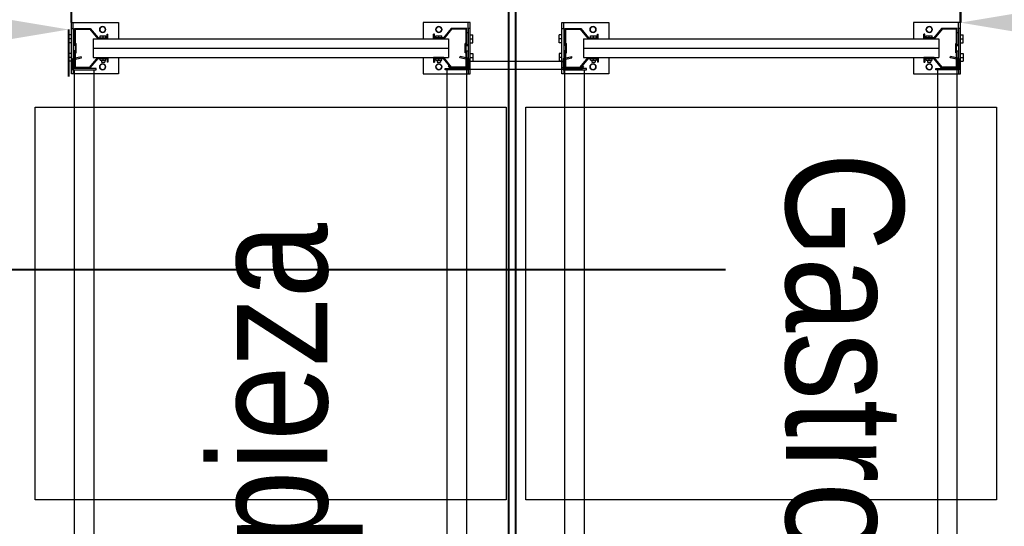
# Model space of a CAD drawing. Header units: metres. Extents: x 0 to 8715937, y -236336 to 216.
# Drawn here: x 121.401 to 123.91, y 86.377 to 87.667 of the extents above; entities that cross this region are included whole.
import ezdxf

# ---------------------------------------------------------------- set-up
doc = ezdxf.new("R2010")
doc.units = ezdxf.units.M
doc.header["$MEASUREMENT"] = 0
doc.header["$PDMODE"] = 3
doc.linetypes.add('ACAD_ISO10W100', pattern=[18, 12, -3, 0, -3])
for name, color, linetype in [('0-BLOCK-EQUIPAMIENTO', 7, 'Continuous'), ('0-BLOCK-ESTRUCTURA', 7, 'Continuous'), ('AAA BAST', 5, 'Continuous'), ('AAA CONECT', 3, 'Continuous'), ('AAA LARG', 1, 'Continuous'), ('AAA PALLETS', 7, 'Continuous'), ('COTAS INTERIORES', 2, 'Continuous'), ('EJES', 251, 'ACAD_ISO10W100'), ('INSTALACIONES', 165, 'Continuous'), ('TEXTO', 7, 'Continuous')]:
    doc.layers.add(name, color=color, linetype=linetype)
doc.styles.add('AR', font='arial.ttf')
doc.dimstyles.new('CotaLoc0', dxfattribs={"dimtxt": 0.23, "dimasz": 0.18, "dimexe": 0.12, "dimexo": 0.37, "dimgap": 0.07, "dimtad": 1, "dimzin": 0, "dimdsep": 46, "dimtxsty": 'AR', "dimcen": 0.9, "dimclrd": 251, "dimclre": 251, "dimadec": 0, "dimazin": 0, "dimtfac": 1, "dimtofl": 0, "dimtmove": 1, "dimatfit": 3, "dimfxl": 0.18, "dimtolj": 1, "dimtzin": 0, "dimarcsym": 1})

# ---------------------------------------------------------------- blocks, each defined once
blk = doc.blocks.new('DPM-ESTRUCTURA')
at = {"layer": 'EJES', "ltscale": 0.4}
for p, q in [((34.9278, 41.5801), (34.9278, 112.3301)), ((108.48, 87.0301), (16.48, 87.0301))]:
    blk.add_line(p, q, dxfattribs=at)
blk = doc.blocks.new('1A MODULO D FTE')
at = {"layer": 'AAA BAST', "lineweight": 5}
for points in [[(-0.012, 0.415), (-0.012, 0.417), (-0.002, 0.417), (-0.002, 0.44), (-0.026, 0.46), (-0.026, 0.5), (0.014, 0.5), (0.014, 0.498), (0.034, 0.498), (0.034, 0.5), (0.074, 0.5), (0.074, 0.46), (0.05, 0.44), (0.05, 0.417), (0.06, 0.417), (0.06, 0.415), (0.048, 0.415), (0.048, 0.4409), (0.072, 0.4609), (0.072, 0.498), (0.036, 0.498), (0.036, 0.496), (0.012, 0.496), (0.012, 0.498), (-0.024, 0.498), (-0.024, 0.4609), (0, 0.4409), (0, 0.415)], [(-0.012, -0.415), (-0.012, -0.417), (-0.002, -0.417), (-0.002, -0.44), (-0.026, -0.46), (-0.026, -0.5), (0.014, -0.5), (0.014, -0.498), (0.034, -0.498), (0.034, -0.5), (0.074, -0.5), (0.074, -0.46), (0.05, -0.44), (0.05, -0.417), (0.06, -0.417), (0.06, -0.415), (0.048, -0.415), (0.048, -0.4409), (0.072, -0.4609), (0.072, -0.498), (0.036, -0.498), (0.036, -0.496), (0.012, -0.496), (0.012, -0.498), (-0.024, -0.498), (-0.024, -0.4609), (0, -0.4409), (0, -0.415)], [(-0.012, -0.835), (-0.012, -0.833), (-0.002, -0.833), (-0.002, -0.81), (-0.026, -0.79), (-0.026, -0.75), (0.014, -0.75), (0.014, -0.752), (0.034, -0.752), (0.034, -0.75), (0.074, -0.75), (0.074, -0.79), (0.05, -0.81), (0.05, -0.833), (0.06, -0.833), (0.06, -0.835), (0.048, -0.835), (0.048, -0.8091), (0.072, -0.7891), (0.072, -0.752), (0.036, -0.752), (0.036, -0.754), (0.012, -0.754), (0.012, -0.752), (-0.024, -0.752), (-0.024, -0.7891), (0, -0.8091), (0, -0.835)], [(-0.012, -1.665), (-0.012, -1.667), (-0.002, -1.667), (-0.002, -1.69), (-0.026, -1.71), (-0.026, -1.75), (0.014, -1.75), (0.014, -1.748), (0.034, -1.748), (0.034, -1.75), (0.074, -1.75), (0.074, -1.71), (0.05, -1.69), (0.05, -1.667), (0.06, -1.667), (0.06, -1.665), (0.048, -1.665), (0.048, -1.6909), (0.072, -1.7109), (0.072, -1.748), (0.036, -1.748), (0.036, -1.746), (0.012, -1.746), (0.012, -1.748), (-0.024, -1.748), (-0.024, -1.7109), (0, -1.6909), (0, -1.665)]]:
    blk.add_hatch(color=251, dxfattribs=at).paths.add_polyline_path(points)
at = {"layer": 'AAA BAST', "color": 251, "lineweight": 5}
for p, q in [((-0.041, 0.3882), (-0.041, 0.5082)), ((-0.041, 0.5082), (-0.026, 0.5082)), ((-0.026, 0.5032), (-0.041, 0.5032)), ((-0.026, 0.5032), (-0.026, 0.5082)), ((-0.026, 0.5082), (0.074, 0.5082)), ((0.074, 0.5032), (-0.026, 0.5032)), ((-0.016, 0.5), (-0.016, 0.5032)), ((0.0105, 0.5152), (-0.0095, 0.5152)), ((-0.0095, 0.5082), (-0.0095, 0.5152)), ((0.0005, 0.5082), (0.0005, 0.5152)), ((0.0105, 0.5082), (0.0105, 0.5152)), ((0.017, 0.5), (0.017, 0.5032)), ((0.031, 0.5), (0.031, 0.5032)), ((0.064, 0.5032), (0.031, 0.5032)), ((0.0375, 0.5152), (0.0575, 0.5152)), ((0.0375, 0.5082), (0.0375, 0.5152)), ((0.0475, 0.5082), (0.0475, 0.5152)), ((0.0575, 0.5082), (0.0575, 0.5152)), ((0.064, 0.5), (0.064, 0.5032)), ((0.074, 0.5082), (0.074, 0.5032)), ((0.074, 0.5082), (0.089, 0.5082)), ((0.074, 0.5032), (0.089, 0.5032)), ((0.089, 0.5082), (0.089, 0.3882)), ((-0.026, 0.5), (0.014, 0.5)), ((-0.026, 0.5), (-0.026, 0.46)), ((-0.024, 0.498), (-0.024, 0.4609)), ((-0.024, 0.498), (0.012, 0.498)), ((0.012, 0.498), (0.012, 0.496)), ((0.012, 0.496), (0.036, 0.496)), ((0.014, 0.5), (0.014, 0.498)), ((0.014, 0.5), (0.017, 0.5)), ((0.014, 0.498), (0.034, 0.498)), ((0.034, 0.5), (0.031, 0.5)), ((0.034, 0.5), (0.074, 0.5)), ((0.034, 0.5), (0.034, 0.498)), ((0.036, 0.498), (0.072, 0.498)), ((0.036, 0.498), (0.036, 0.496)), ((0.072, 0.498), (0.072, 0.4609)), ((0.074, 0.5), (0.074, 0.46)), ((-0.026, 0.46), (-0.002, 0.44)), ((-0.024, 0.4609), (0, 0.4409)), ((0.024, 0.453), (0, 0.453)), ((0, -0.453), (0, 0.453)), ((0.048, 0.453), (0.024, 0.453)), ((0.024, -0.453), (0.024, 0.453)), ((0.072, 0.4609), (0.048, 0.4409)), ((0.048, -0.453), (0.048, 0.453)), ((0.074, 0.46), (0.05, 0.44)), ((-0.007, 0.4328), (-0.012, 0.4328)), ((-0.012, 0.4243), (-0.012, 0.4328)), ((-0.007, 0.436), (-0.002, 0.436)), ((-0.007, 0.421), (-0.007, 0.436)), ((-0.007, 0.4285), (-0.002, 0.4285)), ((-0.002, 0.44), (-0.002, 0.417)), ((-0.002, 0.421), (-0.002, 0.436)), ((0, 0.4409), (0, 0.415)), ((0.048, 0.4409), (0.048, 0.415)), ((0.05, 0.44), (0.05, 0.417)), ((0.05, 0.436), (0.055, 0.436)), ((0.05, 0.4285), (0.055, 0.4285)), ((0.055, 0.421), (0.055, 0.436)), ((-0.007, 0.4243), (-0.012, 0.4243)), ((-0.002, 0.417), (-0.012, 0.417)), ((-0.012, 0.415), (-0.012, 0.417)), ((0, 0.415), (-0.012, 0.415)), ((-0.007, 0.421), (-0.002, 0.421)), ((0.048, 0.415), (0.06, 0.415)), ((0.05, 0.421), (0.055, 0.421)), ((0.05, 0.417), (0.06, 0.417)), ((0.06, 0.417), (0.06, 0.415)), ((0, 0.3882), (-0.041, 0.3882)), ((0.089, 0.3882), (0.048, 0.3882)), ((0, -0.3882), (-0.041, -0.3882)), ((-0.041, -0.3882), (-0.041, -0.5082)), ((0.089, -0.3882), (0.048, -0.3882)), ((0.089, -0.5082), (0.089, -0.3882)), ((0, -0.415), (-0.012, -0.415)), ((-0.012, -0.415), (-0.012, -0.417)), ((-0.002, -0.417), (-0.012, -0.417)), ((-0.007, -0.4232), (-0.012, -0.4232)), ((-0.012, -0.4317), (-0.012, -0.4232)), ((-0.007, -0.4199), (-0.002, -0.4199)), ((-0.007, -0.4349), (-0.007, -0.4199)), ((-0.002, -0.44), (-0.002, -0.417)), ((-0.002, -0.4349), (-0.002, -0.4199)), ((0, -0.4409), (0, -0.415)), ((0.048, -0.4409), (0.048, -0.415)), ((0.048, -0.415), (0.06, -0.415)), ((0.05, -0.44), (0.05, -0.417)), ((0.05, -0.417), (0.06, -0.417)), ((0.05, -0.4199), (0.055, -0.4199)), ((0.055, -0.4349), (0.055, -0.4199)), ((0.06, -0.417), (0.06, -0.415)), ((-0.026, -0.46), (-0.002, -0.44)), ((-0.024, -0.4609), (0, -0.4409)), ((-0.007, -0.4317), (-0.012, -0.4317)), ((-0.007, -0.4274), (-0.002, -0.4274)), ((-0.007, -0.4349), (-0.002, -0.4349)), ((0.072, -0.4609), (0.048, -0.4409)), ((0.05, -0.4274), (0.055, -0.4274)), ((0.05, -0.4349), (0.055, -0.4349)), ((0.074, -0.46), (0.05, -0.44)), ((-0.026, -0.5), (-0.026, -0.46)), ((-0.024, -0.498), (-0.024, -0.4609)), ((0.024, -0.453), (0, -0.453)), ((0.048, -0.453), (0.024, -0.453)), ((0.072, -0.498), (0.072, -0.4609)), ((0.074, -0.5), (0.074, -0.46)), ((-0.026, -0.5), (0.014, -0.5)), ((-0.024, -0.498), (0.012, -0.498)), ((-0.016, -0.5), (-0.016, -0.5032)), ((0.012, -0.498), (0.012, -0.496)), ((0.012, -0.496), (0.036, -0.496)), ((0.014, -0.498), (0.034, -0.498)), ((0.014, -0.5), (0.014, -0.498)), ((0.014, -0.5), (0.017, -0.5)), ((0.017, -0.5), (0.017, -0.5032)), ((0.031, -0.5), (0.031, -0.5032)), ((0.034, -0.5), (0.031, -0.5)), ((0.034, -0.5), (0.034, -0.498)), ((0.034, -0.5), (0.074, -0.5)), ((0.036, -0.498), (0.036, -0.496)), ((0.036, -0.498), (0.072, -0.498)), ((0.064, -0.5), (0.064, -0.5032)), ((-0.026, -0.5032), (-0.041, -0.5032)), ((-0.041, -0.5082), (-0.026, -0.5082)), ((0.074, -0.5032), (-0.026, -0.5032)), ((-0.026, -0.5032), (-0.026, -0.5082)), ((-0.026, -0.5082), (0.074, -0.5082)), ((-0.0095, -0.5082), (-0.0095, -0.5152)), ((0.0105, -0.5152), (-0.0095, -0.5152)), ((0.0005, -0.5082), (0.0005, -0.5152)), ((0.0105, -0.5082), (0.0105, -0.5152)), ((0.064, -0.5032), (0.031, -0.5032)), ((0.0375, -0.5082), (0.0375, -0.5152)), ((0.0375, -0.5152), (0.0575, -0.5152)), ((0.0475, -0.5082), (0.0475, -0.5152)), ((0.0575, -0.5082), (0.0575, -0.5152)), ((0.074, -0.5082), (0.074, -0.5032)), ((0.074, -0.5032), (0.089, -0.5032)), ((0.074, -0.5082), (0.089, -0.5082)), ((-0.041, -0.8618), (-0.041, -0.7418)), ((-0.041, -0.7418), (-0.026, -0.7418)), ((-0.026, -0.7468), (-0.041, -0.7468)), ((-0.026, -0.7468), (-0.026, -0.7418)), ((-0.026, -0.7418), (0.074, -0.7418)), ((0.074, -0.7468), (-0.026, -0.7468)), ((-0.026, -0.75), (0.014, -0.75)), ((-0.026, -0.75), (-0.026, -0.79)), ((-0.024, -0.752), (-0.024, -0.7891)), ((-0.024, -0.752), (0.012, -0.752)), ((-0.016, -0.75), (-0.016, -0.7468)), ((0.0105, -0.7348), (-0.0095, -0.7348)), ((-0.0095, -0.7418), (-0.0095, -0.7348)), ((0.0005, -0.7418), (0.0005, -0.7348)), ((0.0105, -0.7418), (0.0105, -0.7348)), ((0.012, -0.752), (0.012, -0.754)), ((0.014, -0.75), (0.014, -0.752)), ((0.014, -0.75), (0.017, -0.75)), ((0.014, -0.752), (0.034, -0.752)), ((0.017, -0.75), (0.017, -0.7468)), ((0.031, -0.75), (0.031, -0.7468)), ((0.064, -0.7468), (0.031, -0.7468)), ((0.034, -0.75), (0.031, -0.75)), ((0.034, -0.75), (0.074, -0.75)), ((0.034, -0.75), (0.034, -0.752)), ((0.036, -0.752), (0.072, -0.752)), ((0.036, -0.752), (0.036, -0.754)), ((0.0375, -0.7348), (0.0575, -0.7348)), ((0.0375, -0.7418), (0.0375, -0.7348)), ((0.0475, -0.7418), (0.0475, -0.7348)), ((0.0575, -0.7418), (0.0575, -0.7348)), ((0.064, -0.75), (0.064, -0.7468)), ((0.072, -0.752), (0.072, -0.7891)), ((0.074, -0.7418), (0.074, -0.7468)), ((0.074, -0.7418), (0.089, -0.7418)), ((0.074, -0.7468), (0.089, -0.7468)), ((0.074, -0.75), (0.074, -0.79)), ((0.089, -0.7418), (0.089, -0.8618)), ((0.012, -0.754), (0.036, -0.754)), ((-0.026, -0.79), (-0.002, -0.81)), ((-0.024, -0.7891), (0, -0.8091)), ((0.024, -0.797), (0, -0.797)), ((0, -1.703), (0, -0.797)), ((0.048, -0.797), (0.024, -0.797)), ((0.024, -1.703), (0.024, -0.797)), ((0.072, -0.7891), (0.048, -0.8091)), ((0.048, -1.703), (0.048, -0.797)), ((0.074, -0.79), (0.05, -0.81)), ((-0.007, -0.8172), (-0.012, -0.8172)), ((-0.012, -0.8257), (-0.012, -0.8172)), ((-0.007, -0.8257), (-0.012, -0.8257)), ((-0.007, -0.814), (-0.002, -0.814)), ((-0.007, -0.829), (-0.007, -0.814)), ((-0.007, -0.8215), (-0.002, -0.8215)), ((-0.002, -0.81), (-0.002, -0.833)), ((-0.002, -0.829), (-0.002, -0.814)), ((0, -0.8091), (0, -0.835)), ((0.048, -0.8091), (0.048, -0.835)), ((0.05, -0.81), (0.05, -0.833)), ((0.05, -0.814), (0.055, -0.814)), ((0.05, -0.8215), (0.055, -0.8215)), ((0.055, -0.829), (0.055, -0.814)), ((-0.002, -0.833), (-0.012, -0.833)), ((-0.012, -0.835), (-0.012, -0.833)), ((0, -0.835), (-0.012, -0.835)), ((-0.007, -0.829), (-0.002, -0.829)), ((0.048, -0.835), (0.06, -0.835)), ((0.05, -0.829), (0.055, -0.829)), ((0.05, -0.833), (0.06, -0.833)), ((0.06, -0.833), (0.06, -0.835)), ((0, -0.8618), (-0.041, -0.8618)), ((0.089, -0.8618), (0.048, -0.8618)), ((0, -1.6382), (-0.041, -1.6382)), ((-0.041, -1.6382), (-0.041, -1.7582)), ((0.089, -1.6382), (0.048, -1.6382)), ((0.089, -1.7582), (0.089, -1.6382)), ((0, -1.665), (-0.012, -1.665)), ((-0.012, -1.665), (-0.012, -1.667)), ((-0.002, -1.667), (-0.012, -1.667)), ((-0.007, -1.6732), (-0.012, -1.6732)), ((-0.012, -1.6817), (-0.012, -1.6732)), ((-0.007, -1.6699), (-0.002, -1.6699)), ((-0.007, -1.6849), (-0.007, -1.6699)), ((-0.007, -1.6774), (-0.002, -1.6774)), ((-0.002, -1.69), (-0.002, -1.667)), ((-0.002, -1.6849), (-0.002, -1.6699)), ((0, -1.6909), (0, -1.665)), ((0.048, -1.6909), (0.048, -1.665)), ((0.048, -1.665), (0.06, -1.665)), ((0.05, -1.69), (0.05, -1.667)), ((0.05, -1.667), (0.06, -1.667)), ((0.05, -1.6699), (0.055, -1.6699)), ((0.05, -1.6774), (0.055, -1.6774)), ((0.055, -1.6849), (0.055, -1.6699)), ((0.06, -1.667), (0.06, -1.665)), ((-0.026, -1.71), (-0.002, -1.69)), ((-0.024, -1.7109), (0, -1.6909)), ((-0.007, -1.6817), (-0.012, -1.6817)), ((-0.007, -1.6849), (-0.002, -1.6849)), ((0.024, -1.703), (0, -1.703)), ((0.048, -1.703), (0.024, -1.703)), ((0.072, -1.7109), (0.048, -1.6909)), ((0.05, -1.6849), (0.055, -1.6849)), ((0.074, -1.71), (0.05, -1.69)), ((-0.026, -1.75), (-0.026, -1.71)), ((-0.024, -1.748), (-0.024, -1.7109)), ((0.072, -1.748), (0.072, -1.7109)), ((0.074, -1.75), (0.074, -1.71)), ((-0.026, -1.7532), (-0.041, -1.7532)), ((-0.026, -1.75), (0.014, -1.75)), ((0.074, -1.7532), (-0.026, -1.7532)), ((-0.026, -1.7532), (-0.026, -1.7582)), ((-0.024, -1.748), (0.012, -1.748)), ((-0.016, -1.75), (-0.016, -1.7532)), ((0.012, -1.748), (0.012, -1.746)), ((0.012, -1.746), (0.036, -1.746)), ((0.014, -1.748), (0.034, -1.748)), ((0.014, -1.75), (0.014, -1.748)), ((0.014, -1.75), (0.017, -1.75)), ((0.017, -1.75), (0.017, -1.7532)), ((0.031, -1.75), (0.031, -1.7532)), ((0.034, -1.75), (0.031, -1.75)), ((0.064, -1.7532), (0.031, -1.7532)), ((0.034, -1.75), (0.034, -1.748)), ((0.034, -1.75), (0.074, -1.75)), ((0.036, -1.748), (0.036, -1.746)), ((0.036, -1.748), (0.072, -1.748)), ((0.064, -1.75), (0.064, -1.7532)), ((0.074, -1.7582), (0.074, -1.7532)), ((0.074, -1.7532), (0.089, -1.7532)), ((-0.041, -1.7582), (-0.026, -1.7582)), ((-0.026, -1.7582), (0.074, -1.7582)), ((-0.0095, -1.7582), (-0.0095, -1.7652)), ((0.0105, -1.7652), (-0.0095, -1.7652)), ((0.0005, -1.7582), (0.0005, -1.7652)), ((0.0105, -1.7582), (0.0105, -1.7652)), ((0.0375, -1.7582), (0.0375, -1.7652)), ((0.0375, -1.7652), (0.0575, -1.7652)), ((0.0475, -1.7582), (0.0475, -1.7652)), ((0.0575, -1.7582), (0.0575, -1.7652)), ((0.074, -1.7582), (0.089, -1.7582))]:
    blk.add_line(p, q, dxfattribs=at)
for centre in [(-0.0235, 0.4285), (0.0715, 0.4285), (-0.0235, -0.4285), (0.0715, -0.4285), (-0.0235, -0.8215), (0.0715, -0.8215), (-0.0235, -1.6785), (0.0715, -1.6785)]:
    blk.add_circle(centre, 0.0075, dxfattribs=at)
at = {"layer": 'AAA CONECT', "color": 251, "lineweight": 5}
for p, q in [((-0.0223, -0.4527), (-0.03, -0.4591)), ((-0.021, -0.4542), (-0.028, -0.46)), ((-0.028, -0.5016), (-0.028, -0.46)), ((-0.0223, -0.4527), (-0.021, -0.4542)), ((-0.028, -0.5016), (-0.015, -0.5016)), ((-0.01, -0.5066), (-0.015, -0.5016)), ((-0.028, -0.7484), (-0.028, -0.79)), ((-0.028, -0.7484), (-0.015, -0.7484)), ((-0.01, -0.7434), (-0.015, -0.7484)), ((-0.0223, -0.7973), (-0.03, -0.7909)), ((-0.021, -0.7958), (-0.028, -0.79)), ((-0.0223, -0.7973), (-0.021, -0.7958))]:
    blk.add_line(p, q, dxfattribs=at)
at = {"layer": 'AAA CONECT', "color": 251, "lineweight": 5, "ltscale": 0.21}
for p, q in [((-0.03, -0.4591), (-0.03, -0.7909)), ((-0.01, -0.5066), (-0.01, -0.7434))]:
    blk.add_line(p, q, dxfattribs=at)
at = {"layer": 'AAA LARG', "color": 251, "lineweight": 5}
for p, q in [((-0.002, 0.505), (-0.031, 0.505)), ((-0.031, 0.505), (-0.031, 0.445)), ((-0.002, 0.505), (0.0027, 0.4829)), ((-2.321, 0.5), (-0.031, 0.5)), ((-0.0278, 0.445), (-0.0278, 0.5018)), ((-0.0278, 0.5018), (-0.0046, 0.5018)), ((-0.0046, 0.5018), (-0.0004, 0.4822)), ((-0.0004, 0.4822), (0.0027, 0.4829)), ((-2.321, 0.45), (-0.031, 0.45)), ((-0.031, 0.445), (-0.0278, 0.445)), ((-2.321, -0.45), (-0.031, -0.45)), ((-0.031, -0.505), (-0.031, -0.445)), ((-0.031, -0.445), (-0.0278, -0.445)), ((-0.0278, -0.445), (-0.0278, -0.5018)), ((-2.321, -0.5), (-0.031, -0.5)), ((-0.0278, -0.5018), (-0.0046, -0.5018)), ((-0.0046, -0.5018), (-0.0004, -0.4822)), ((-0.002, -0.505), (0.0027, -0.4829)), ((-0.0004, -0.4822), (0.0027, -0.4829)), ((-0.002, -0.505), (-0.031, -0.505)), ((-2.321, -0.75), (-0.031, -0.75)), ((-0.002, -0.745), (-0.031, -0.745)), ((-0.031, -0.745), (-0.031, -0.805)), ((-0.0278, -0.805), (-0.0278, -0.7482)), ((-0.0278, -0.7482), (-0.0046, -0.7482)), ((-0.0046, -0.7482), (-0.0004, -0.7678)), ((-0.002, -0.745), (0.0027, -0.7671)), ((-0.0004, -0.7678), (0.0027, -0.7671)), ((-2.321, -0.8), (-0.031, -0.8)), ((-0.031, -0.805), (-0.0278, -0.805)), ((-2.321, -1.7), (-0.031, -1.7)), ((-0.031, -1.755), (-0.031, -1.695)), ((-0.031, -1.695), (-0.0278, -1.695)), ((-0.0278, -1.695), (-0.0278, -1.7518)), ((-2.321, -1.75), (-0.031, -1.75)), ((-0.002, -1.755), (-0.031, -1.755)), ((-0.0278, -1.7518), (-0.0046, -1.7518)), ((-0.0046, -1.7518), (-0.0004, -1.7322)), ((-0.002, -1.755), (0.0027, -1.7329)), ((-0.0004, -1.7322), (0.0027, -1.7329))]:
    blk.add_line(p, q, dxfattribs=at)
at = {"layer": 'AAA PALLETS', "color": 251, "lineweight": 5, "ltscale": 0.21}
for p, q in [((-0.126, 0.6), (-1.126, 0.6)), ((-1.126, 0.6), (-1.126, -0.6)), ((-0.126, -0.6), (-0.126, 0.6)), ((-1.126, -0.6), (-0.126, -0.6)), ((-0.126, -0.65), (-1.126, -0.65)), ((-1.126, -0.65), (-1.126, -1.85)), ((-0.126, -1.85), (-0.126, -0.65)), ((-1.126, -1.85), (-0.126, -1.85))]:
    blk.add_line(p, q, dxfattribs=at)
blk = doc.blocks.new('DPM-EQUIPAMIENTO')
at = {"layer": 'INSTALACIONES', "ltscale": 0.1}
for p, q in [((33.8123, 87.6593), (33.8123, 88.6593)), ((36.0787, 88.6593), (36.0787, 87.6593))]:
    blk.add_line(p, q, dxfattribs=at)
at = {"layer": 'AAA BAST', "xscale": -1, "rotation": 270}
blk.add_blockref('1A MODULO D FTE', (35.5705, 87.5703), dxfattribs=at)
blk = doc.blocks.new('*D142')
at = {"layer": 'COTAS INTERIORES', "color": 251, "lineweight": -2, "ltscale": 0.1, "transparency": 16777216}
for p, q in [((123.7987, 87.6593), (123.7987, 87.7793)), ((127.4057, 87.6593), (127.4057, 87.7793)), ((127.2257, 87.6593), (123.9787, 87.6593))]:
    blk.add_line(p, q, dxfattribs=at)
at = {"layer": 'COTAS INTERIORES', "color": 251, "ltscale": 0.1, "transparency": 16777216}
for points in [[(123.9787, 87.6893), (123.9787, 87.6293), (123.7987, 87.6593)], [(127.2257, 87.6893), (127.2257, 87.6293), (127.4057, 87.6593)]]:
    blk.add_solid(points, dxfattribs=at)
at = {"layer": 'Defpoints', "color": 0, "ltscale": 0.1, "transparency": 16777216}
for p in [(123.7987, 87.6593), (123.7987, 87.6593), (127.4057, 87.6593)]:
    blk.add_point(p, dxfattribs=at)
at = {"layer": 'COTAS INTERIORES', "color": 0, "ltscale": 0.1, "transparency": 16777216, "insert": (125.6022, 87.8468), "char_height": 0.23, "attachment_point": 5, "style": 'AR'}
blk.add_mtext('\\A1;3.61', dxfattribs=at)
blk = doc.blocks.new('*D143')
at = {"layer": 'COTAS INTERIORES', "color": 251, "lineweight": -2, "ltscale": 0.1, "transparency": 16777216}
for p, q in [((117.9385, 87.6418), (117.9385, 87.5218)), ((121.3453, 87.6418), (118.1185, 87.6418)), ((121.5253, 87.6418), (121.5253, 87.5218))]:
    blk.add_line(p, q, dxfattribs=at)
at = {"layer": 'COTAS INTERIORES', "color": 251, "ltscale": 0.1, "transparency": 16777216}
for points in [[(118.1185, 87.6718), (118.1185, 87.6118), (117.9385, 87.6418)], [(121.3453, 87.6718), (121.3453, 87.6118), (121.5253, 87.6418)]]:
    blk.add_solid(points, dxfattribs=at)
at = {"layer": 'Defpoints', "color": 0, "ltscale": 0.1, "transparency": 16777216}
for p in [(117.9385, 87.6593), (117.9385, 87.6418), (121.5253, 87.6593)]:
    blk.add_point(p, dxfattribs=at)
at = {"layer": 'COTAS INTERIORES', "color": 0, "ltscale": 0.1, "transparency": 16777216, "insert": (119.7319, 87.8293), "char_height": 0.23, "attachment_point": 5, "style": 'AR'}
blk.add_mtext('\\A1;3.59', dxfattribs=at)

msp = doc.modelspace()

# ---------------------------------------------------------------- hatches: boundary and pattern name
at = {"layer": 'AAA BAST', "lineweight": 5}
for points in [[(121.6255, 87.5583), (121.6235, 87.5583), (121.6235, 87.5683), (121.6005, 87.5683), (121.5805, 87.5443), (121.5405, 87.5443), (121.5405, 87.5843), (121.5425, 87.5843), (121.5425, 87.6043), (121.5405, 87.6043), (121.5405, 87.6443), (121.5805, 87.6443), (121.6005, 87.6203), (121.6235, 87.6203), (121.6235, 87.6303), (121.6255, 87.6303), (121.6255, 87.6183), (121.5996, 87.6183), (121.5796, 87.6423), (121.5425, 87.6423), (121.5425, 87.6063), (121.5445, 87.6063), (121.5445, 87.5823), (121.5425, 87.5823), (121.5425, 87.5463), (121.5796, 87.5463), (121.5996, 87.5703), (121.6255, 87.5703)], [(122.4555, 87.5583), (122.4575, 87.5583), (122.4575, 87.5683), (122.4805, 87.5683), (122.5005, 87.5443), (122.5405, 87.5443), (122.5405, 87.5843), (122.5385, 87.5843), (122.5385, 87.6043), (122.5405, 87.6043), (122.5405, 87.6443), (122.5005, 87.6443), (122.4805, 87.6203), (122.4575, 87.6203), (122.4575, 87.6303), (122.4555, 87.6303), (122.4555, 87.6183), (122.4815, 87.6183), (122.5015, 87.6423), (122.5385, 87.6423), (122.5385, 87.6063), (122.5365, 87.6063), (122.5365, 87.5823), (122.5385, 87.5823), (122.5385, 87.5463), (122.5015, 87.5463), (122.4815, 87.5703), (122.4555, 87.5703)], [(122.8755, 87.5583), (122.8735, 87.5583), (122.8735, 87.5683), (122.8505, 87.5683), (122.8305, 87.5443), (122.7905, 87.5443), (122.7905, 87.5843), (122.7925, 87.5843), (122.7925, 87.6043), (122.7905, 87.6043), (122.7905, 87.6443), (122.8305, 87.6443), (122.8505, 87.6203), (122.8735, 87.6203), (122.8735, 87.6303), (122.8755, 87.6303), (122.8755, 87.6183), (122.8496, 87.6183), (122.8296, 87.6423), (122.7925, 87.6423), (122.7925, 87.6063), (122.7945, 87.6063), (122.7945, 87.5823), (122.7925, 87.5823), (122.7925, 87.5463), (122.8296, 87.5463), (122.8496, 87.5703), (122.8755, 87.5703)], [(123.7055, 87.5583), (123.7075, 87.5583), (123.7075, 87.5683), (123.7305, 87.5683), (123.7505, 87.5443), (123.7905, 87.5443), (123.7905, 87.5843), (123.7885, 87.5843), (123.7885, 87.6043), (123.7905, 87.6043), (123.7905, 87.6443), (123.7505, 87.6443), (123.7305, 87.6203), (123.7075, 87.6203), (123.7075, 87.6303), (123.7055, 87.6303), (123.7055, 87.6183), (123.7315, 87.6183), (123.7515, 87.6423), (123.7885, 87.6423), (123.7885, 87.6063), (123.7865, 87.6063), (123.7865, 87.5823), (123.7885, 87.5823), (123.7885, 87.5463), (123.7515, 87.5463), (123.7315, 87.5703), (123.7055, 87.5703)]]:
    msp.add_hatch(color=251, dxfattribs=at).paths.add_polyline_path(points)

# ---------------------------------------------------------------- linework, layer by layer
at = {"ltscale": 0.1}
msp.add_lwpolyline([(122.6655, 88.6593), (140.6478, 88.6593), (140.6478, 72.1293), (122.6655, 72.1293)], close=True, dxfattribs=at)
at = {"layer": 'AAA BAST', "color": 251, "lineweight": 5}
for p, q in [((121.5323, 87.6443), (121.5323, 87.6593)), ((121.5323, 87.6593), (121.6523, 87.6593)), ((121.5323, 87.5443), (121.5323, 87.6443)), ((121.5323, 87.6443), (121.5373, 87.6443)), ((121.5373, 87.6443), (121.5373, 87.6593)), ((121.5373, 87.6443), (121.5373, 87.5443)), ((121.5405, 87.6043), (121.5405, 87.6443)), ((121.5405, 87.6443), (121.5805, 87.6443)), ((121.5425, 87.6423), (121.5796, 87.6423)), ((121.5425, 87.6063), (121.5425, 87.6423)), ((121.5796, 87.6423), (121.5996, 87.6183)), ((121.5805, 87.6443), (121.6005, 87.6203)), ((121.6523, 87.6593), (121.6523, 87.6183)), ((122.5487, 87.6593), (122.4287, 87.6593)), ((122.4287, 87.6593), (122.4287, 87.6183)), ((122.5005, 87.6443), (122.4805, 87.6203)), ((122.5015, 87.6423), (122.4815, 87.6183)), ((122.5405, 87.6443), (122.5005, 87.6443)), ((122.5385, 87.6423), (122.5015, 87.6423)), ((122.5385, 87.6063), (122.5385, 87.6423)), ((122.5405, 87.6043), (122.5405, 87.6443)), ((122.5437, 87.6443), (122.5437, 87.6593)), ((122.5437, 87.6443), (122.5437, 87.5443)), ((122.5487, 87.6443), (122.5437, 87.6443)), ((122.5487, 87.6443), (122.5487, 87.6593)), ((122.5487, 87.5443), (122.5487, 87.6443)), ((122.7823, 87.6443), (122.7823, 87.6593)), ((122.7823, 87.6593), (122.9023, 87.6593)), ((122.7823, 87.5443), (122.7823, 87.6443)), ((122.7823, 87.6443), (122.7873, 87.6443)), ((122.7873, 87.6443), (122.7873, 87.6593)), ((122.7873, 87.6443), (122.7873, 87.5443)), ((122.7905, 87.6043), (122.7905, 87.6443)), ((122.7905, 87.6443), (122.8305, 87.6443)), ((122.7925, 87.6423), (122.8296, 87.6423)), ((122.7925, 87.6063), (122.7925, 87.6423)), ((122.8296, 87.6423), (122.8496, 87.6183)), ((122.8305, 87.6443), (122.8505, 87.6203)), ((122.9023, 87.6593), (122.9023, 87.6183)), ((123.7987, 87.6593), (123.6787, 87.6593)), ((123.6787, 87.6593), (123.6787, 87.6183)), ((123.7505, 87.6443), (123.7305, 87.6203)), ((123.7515, 87.6423), (123.7315, 87.6183)), ((123.7905, 87.6443), (123.7505, 87.6443)), ((123.7885, 87.6423), (123.7515, 87.6423)), ((123.7885, 87.6063), (123.7885, 87.6423)), ((123.7905, 87.6043), (123.7905, 87.6443)), ((123.7937, 87.6443), (123.7937, 87.6593)), ((123.7937, 87.6443), (123.7937, 87.5443)), ((123.7987, 87.6443), (123.7937, 87.6443)), ((123.7987, 87.6443), (123.7987, 87.6593)), ((123.7987, 87.5443), (123.7987, 87.6443)), ((121.5253, 87.6078), (121.5253, 87.6278)), ((121.5323, 87.6278), (121.5253, 87.6278)), ((121.5323, 87.6178), (121.5253, 87.6178)), ((121.5405, 87.6343), (121.5373, 87.6343)), ((121.5373, 87.6343), (121.5373, 87.6013)), ((121.5876, 87.6183), (121.5876, 87.5943)), ((121.5876, 87.6183), (122.4935, 87.6183)), ((121.5996, 87.6183), (121.6255, 87.6183)), ((121.6005, 87.6203), (121.6235, 87.6203)), ((121.6056, 87.6203), (121.6056, 87.6253)), ((121.6056, 87.6253), (121.6206, 87.6253)), ((121.6131, 87.6203), (121.6131, 87.6253)), ((121.6206, 87.6203), (121.6206, 87.6253)), ((121.6235, 87.6203), (121.6235, 87.6303)), ((121.6235, 87.6303), (121.6255, 87.6303)), ((121.6255, 87.6183), (121.6255, 87.6303)), ((122.4555, 87.6183), (122.4555, 87.6303)), ((122.4575, 87.6303), (122.4555, 87.6303)), ((122.4815, 87.6183), (122.4555, 87.6183)), ((122.4575, 87.6203), (122.4575, 87.6303)), ((122.4805, 87.6203), (122.4575, 87.6203)), ((122.4615, 87.6203), (122.4615, 87.6253)), ((122.4615, 87.6253), (122.4765, 87.6253)), ((122.469, 87.6203), (122.469, 87.6253)), ((122.4765, 87.6203), (122.4765, 87.6253)), ((122.4935, 87.6183), (122.4935, 87.5943)), ((122.5405, 87.6343), (122.5437, 87.6343)), ((122.5437, 87.6343), (122.5437, 87.6013)), ((122.5487, 87.6278), (122.5557, 87.6278)), ((122.5487, 87.6178), (122.5557, 87.6178)), ((122.5557, 87.6078), (122.5557, 87.6278)), ((122.7753, 87.6078), (122.7753, 87.6278)), ((122.7823, 87.6278), (122.7753, 87.6278)), ((122.7823, 87.6178), (122.7753, 87.6178)), ((122.7905, 87.6343), (122.7873, 87.6343)), ((122.7873, 87.6343), (122.7873, 87.6013)), ((122.8376, 87.6183), (122.8376, 87.5943)), ((122.8376, 87.6183), (123.7435, 87.6183)), ((122.8496, 87.6183), (122.8755, 87.6183)), ((122.8505, 87.6203), (122.8735, 87.6203)), ((122.8556, 87.6203), (122.8556, 87.6253)), ((122.8556, 87.6253), (122.8706, 87.6253)), ((122.8631, 87.6203), (122.8631, 87.6253)), ((122.8706, 87.6203), (122.8706, 87.6253)), ((122.8735, 87.6203), (122.8735, 87.6303)), ((122.8735, 87.6303), (122.8755, 87.6303)), ((122.8755, 87.6183), (122.8755, 87.6303)), ((123.7055, 87.6183), (123.7055, 87.6303)), ((123.7075, 87.6303), (123.7055, 87.6303)), ((123.7315, 87.6183), (123.7055, 87.6183)), ((123.7075, 87.6203), (123.7075, 87.6303)), ((123.7305, 87.6203), (123.7075, 87.6203)), ((123.7115, 87.6203), (123.7115, 87.6253)), ((123.7115, 87.6253), (123.7265, 87.6253)), ((123.719, 87.6203), (123.719, 87.6253)), ((123.7265, 87.6203), (123.7265, 87.6253)), ((123.7435, 87.6183), (123.7435, 87.5943)), ((123.7905, 87.6343), (123.7937, 87.6343)), ((123.7937, 87.6343), (123.7937, 87.6013)), ((123.7987, 87.6278), (123.8057, 87.6278)), ((123.7987, 87.6178), (123.8057, 87.6178)), ((123.8057, 87.6078), (123.8057, 87.6278)), ((121.5323, 87.6078), (121.5253, 87.6078)), ((121.5405, 87.6013), (121.5373, 87.6013)), ((121.5405, 87.5873), (121.5373, 87.5873)), ((121.5405, 87.6043), (121.5425, 87.6043)), ((121.5405, 87.6043), (121.5405, 87.6013)), ((121.5405, 87.5843), (121.5405, 87.5873)), ((121.5425, 87.6063), (121.5445, 87.6063)), ((121.5425, 87.5843), (121.5425, 87.6043)), ((121.5445, 87.5823), (121.5445, 87.6063)), ((121.5876, 87.5943), (121.5876, 87.5703)), ((121.5876, 87.5943), (122.4935, 87.5943)), ((122.4935, 87.5943), (122.4935, 87.5703)), ((122.5385, 87.6063), (122.5365, 87.6063)), ((122.5365, 87.5823), (122.5365, 87.6063)), ((122.5385, 87.5843), (122.5385, 87.6043)), ((122.5405, 87.6043), (122.5385, 87.6043)), ((122.5405, 87.6043), (122.5405, 87.6013)), ((122.5405, 87.6013), (122.5437, 87.6013)), ((122.5405, 87.5873), (122.5437, 87.5873)), ((122.5405, 87.5843), (122.5405, 87.5873)), ((122.5487, 87.6078), (122.5557, 87.6078)), ((122.7823, 87.6078), (122.7753, 87.6078)), ((122.7905, 87.6013), (122.7873, 87.6013)), ((122.7905, 87.5873), (122.7873, 87.5873)), ((122.7905, 87.6043), (122.7925, 87.6043)), ((122.7905, 87.6043), (122.7905, 87.6013)), ((122.7905, 87.5843), (122.7905, 87.5873)), ((122.7925, 87.6063), (122.7945, 87.6063)), ((122.7925, 87.5843), (122.7925, 87.6043)), ((122.7945, 87.5823), (122.7945, 87.6063)), ((122.8376, 87.5943), (122.8376, 87.5703)), ((122.8376, 87.5943), (123.7435, 87.5943)), ((123.7435, 87.5943), (123.7435, 87.5703)), ((123.7885, 87.6063), (123.7865, 87.6063)), ((123.7865, 87.5823), (123.7865, 87.6063)), ((123.7885, 87.5843), (123.7885, 87.6043)), ((123.7905, 87.6043), (123.7885, 87.6043)), ((123.7905, 87.6043), (123.7905, 87.6013)), ((123.7905, 87.6013), (123.7937, 87.6013)), ((123.7905, 87.5873), (123.7937, 87.5873)), ((123.7905, 87.5843), (123.7905, 87.5873)), ((123.7987, 87.6078), (123.8057, 87.6078)), ((121.5253, 87.5808), (121.5253, 87.5608)), ((121.5323, 87.5808), (121.5253, 87.5808)), ((121.5323, 87.5708), (121.5253, 87.5708)), ((121.5405, 87.5443), (121.5405, 87.5843)), ((121.5405, 87.5843), (121.5425, 87.5843)), ((121.5425, 87.5463), (121.5425, 87.5823)), ((121.5425, 87.5823), (121.5445, 87.5823)), ((121.5796, 87.5463), (121.5996, 87.5703)), ((121.5805, 87.5443), (121.6005, 87.5683)), ((121.5876, 87.5703), (122.4935, 87.5703)), ((121.5996, 87.5703), (121.6255, 87.5703)), ((121.6005, 87.5683), (121.6235, 87.5683)), ((121.6056, 87.5633), (121.6056, 87.5683)), ((121.6056, 87.5683), (121.6206, 87.5683)), ((121.6056, 87.5633), (121.6206, 87.5633)), ((121.6088, 87.5633), (121.6088, 87.5583)), ((121.6131, 87.5633), (121.6131, 87.5683)), ((121.6173, 87.5633), (121.6173, 87.5583)), ((121.6206, 87.5633), (121.6206, 87.5683)), ((121.6235, 87.5683), (121.6235, 87.5583)), ((121.6255, 87.5703), (121.6255, 87.5583)), ((121.6523, 87.5703), (121.6523, 87.5293)), ((122.4287, 87.5703), (122.4287, 87.5293)), ((122.4815, 87.5703), (122.4555, 87.5703)), ((122.4555, 87.5703), (122.4555, 87.5583)), ((122.4805, 87.5683), (122.4575, 87.5683)), ((122.4575, 87.5683), (122.4575, 87.5583)), ((122.4615, 87.5633), (122.4615, 87.5683)), ((122.4615, 87.5683), (122.4765, 87.5683)), ((122.4615, 87.5633), (122.4765, 87.5633)), ((122.4648, 87.5633), (122.4648, 87.5583)), ((122.469, 87.5633), (122.469, 87.5683)), ((122.4733, 87.5633), (122.4733, 87.5583)), ((122.4765, 87.5633), (122.4765, 87.5683)), ((122.5005, 87.5443), (122.4805, 87.5683)), ((122.5015, 87.5463), (122.4815, 87.5703)), ((122.5385, 87.5823), (122.5365, 87.5823)), ((122.5405, 87.5843), (122.5385, 87.5843)), ((122.5385, 87.5463), (122.5385, 87.5823)), ((122.5405, 87.5443), (122.5405, 87.5843)), ((122.5487, 87.5808), (122.5557, 87.5808)), ((122.5487, 87.5708), (122.5557, 87.5708)), ((122.5557, 87.5808), (122.5557, 87.5608)), ((122.7753, 87.5808), (122.7753, 87.5608)), ((122.7823, 87.5808), (122.7753, 87.5808)), ((122.7823, 87.5708), (122.7753, 87.5708)), ((122.7905, 87.5443), (122.7905, 87.5843)), ((122.7905, 87.5843), (122.7925, 87.5843)), ((122.7925, 87.5463), (122.7925, 87.5823)), ((122.7925, 87.5823), (122.7945, 87.5823)), ((122.8296, 87.5463), (122.8496, 87.5703)), ((122.8305, 87.5443), (122.8505, 87.5683)), ((122.8376, 87.5703), (123.7435, 87.5703)), ((122.8496, 87.5703), (122.8755, 87.5703)), ((122.8505, 87.5683), (122.8735, 87.5683)), ((122.8556, 87.5633), (122.8556, 87.5683)), ((122.8556, 87.5683), (122.8706, 87.5683)), ((122.8556, 87.5633), (122.8706, 87.5633)), ((122.8588, 87.5633), (122.8588, 87.5583)), ((122.8631, 87.5633), (122.8631, 87.5683)), ((122.8673, 87.5633), (122.8673, 87.5583)), ((122.8706, 87.5633), (122.8706, 87.5683)), ((122.8735, 87.5683), (122.8735, 87.5583)), ((122.8755, 87.5703), (122.8755, 87.5583)), ((122.9023, 87.5703), (122.9023, 87.5293)), ((123.6787, 87.5703), (123.6787, 87.5293)), ((123.7315, 87.5703), (123.7055, 87.5703)), ((123.7055, 87.5703), (123.7055, 87.5583)), ((123.7305, 87.5683), (123.7075, 87.5683)), ((123.7075, 87.5683), (123.7075, 87.5583)), ((123.7115, 87.5633), (123.7115, 87.5683)), ((123.7115, 87.5683), (123.7265, 87.5683)), ((123.7115, 87.5633), (123.7265, 87.5633)), ((123.7148, 87.5633), (123.7148, 87.5583)), ((123.719, 87.5633), (123.719, 87.5683)), ((123.7233, 87.5633), (123.7233, 87.5583)), ((123.7265, 87.5633), (123.7265, 87.5683)), ((123.7505, 87.5443), (123.7305, 87.5683)), ((123.7515, 87.5463), (123.7315, 87.5703)), ((123.7885, 87.5823), (123.7865, 87.5823)), ((123.7905, 87.5843), (123.7885, 87.5843)), ((123.7885, 87.5463), (123.7885, 87.5823)), ((123.7905, 87.5443), (123.7905, 87.5843)), ((123.7987, 87.5808), (123.8057, 87.5808)), ((123.7987, 87.5708), (123.8057, 87.5708)), ((123.8057, 87.5808), (123.8057, 87.5608)), ((121.5323, 87.5608), (121.5253, 87.5608)), ((121.5373, 87.5443), (121.5323, 87.5443)), ((121.5323, 87.5293), (121.5323, 87.5443)), ((121.5405, 87.5543), (121.5373, 87.5543)), ((121.5373, 87.5443), (121.5373, 87.5293)), ((121.5405, 87.5443), (121.5805, 87.5443)), ((121.5425, 87.5463), (121.5796, 87.5463)), ((121.6088, 87.5583), (121.6173, 87.5583)), ((121.6255, 87.5583), (121.6235, 87.5583)), ((122.4555, 87.5583), (122.4575, 87.5583)), ((122.4648, 87.5583), (122.4733, 87.5583)), ((122.5405, 87.5443), (122.5005, 87.5443)), ((122.5385, 87.5463), (122.5015, 87.5463)), ((122.5405, 87.5543), (122.5437, 87.5543)), ((122.5437, 87.5443), (122.5487, 87.5443)), ((122.5437, 87.5443), (122.5437, 87.5293)), ((122.5487, 87.5608), (122.5557, 87.5608)), ((122.5487, 87.5293), (122.5487, 87.5443)), ((122.7823, 87.5608), (122.7753, 87.5608)), ((122.7873, 87.5443), (122.7823, 87.5443)), ((122.7823, 87.5293), (122.7823, 87.5443)), ((122.7905, 87.5543), (122.7873, 87.5543)), ((122.7873, 87.5443), (122.7873, 87.5293)), ((122.7905, 87.5443), (122.8305, 87.5443)), ((122.7925, 87.5463), (122.8296, 87.5463)), ((122.8588, 87.5583), (122.8673, 87.5583)), ((122.8755, 87.5583), (122.8735, 87.5583)), ((123.7055, 87.5583), (123.7075, 87.5583)), ((123.7148, 87.5583), (123.7233, 87.5583)), ((123.7905, 87.5443), (123.7505, 87.5443)), ((123.7885, 87.5463), (123.7515, 87.5463)), ((123.7905, 87.5543), (123.7937, 87.5543)), ((123.7937, 87.5443), (123.7987, 87.5443)), ((123.7937, 87.5443), (123.7937, 87.5293)), ((123.7987, 87.5608), (123.8057, 87.5608)), ((123.7987, 87.5293), (123.7987, 87.5443)), ((121.6523, 87.5293), (121.5323, 87.5293)), ((122.4287, 87.5293), (122.5487, 87.5293)), ((122.9023, 87.5293), (122.7823, 87.5293)), ((123.6787, 87.5293), (123.7987, 87.5293))]:
    msp.add_line(p, q, dxfattribs=at)
for centre in [(121.612, 87.6418), (122.469, 87.6418), (122.862, 87.6418), (123.719, 87.6418), (121.612, 87.5468), (122.469, 87.5468), (122.862, 87.5468), (123.719, 87.5468)]:
    msp.add_circle(centre, 0.0075, dxfattribs=at)
at = {"layer": 'AAA CONECT', "color": 251, "lineweight": 5}
for p, q in [((122.4932, 87.548), (122.4947, 87.5492)), ((122.4932, 87.548), (122.4996, 87.5403)), ((122.4947, 87.5492), (122.5005, 87.5423)), ((122.5421, 87.5423), (122.5005, 87.5423)), ((122.5471, 87.5603), (122.5421, 87.5553)), ((122.5421, 87.5423), (122.5421, 87.5553)), ((122.7839, 87.5603), (122.7889, 87.5553)), ((122.7889, 87.5423), (122.7889, 87.5553)), ((122.7889, 87.5423), (122.8305, 87.5423)), ((122.8363, 87.5492), (122.8305, 87.5423)), ((122.8379, 87.548), (122.8315, 87.5403)), ((122.8379, 87.548), (122.8363, 87.5492))]:
    msp.add_line(p, q, dxfattribs=at)
at = {"layer": 'AAA CONECT', "color": 251, "lineweight": 5, "ltscale": 0.21}
for p, q in [((122.8315, 87.5403), (122.4996, 87.5403)), ((122.7839, 87.5603), (122.5471, 87.5603))]:
    msp.add_line(p, q, dxfattribs=at)
at = {"layer": 'AAA LARG', "color": 251, "lineweight": 5}
for p, q in [((121.5355, 87.5683), (121.5576, 87.573)), ((121.5355, 87.5683), (121.5355, 87.5393)), ((121.5387, 87.5657), (121.5583, 87.5698)), ((121.5387, 87.5425), (121.5387, 87.5657)), ((121.5583, 87.5698), (121.5576, 87.573)), ((122.5228, 87.5698), (122.5234, 87.573)), ((122.5423, 87.5657), (122.5228, 87.5698)), ((122.5455, 87.5683), (122.5234, 87.573)), ((122.5423, 87.5425), (122.5423, 87.5657)), ((122.5455, 87.5683), (122.5455, 87.5393)), ((122.7855, 87.5683), (122.8076, 87.573)), ((122.7855, 87.5683), (122.7855, 87.5393)), ((122.7887, 87.5657), (122.8083, 87.5698)), ((122.7887, 87.5425), (122.7887, 87.5657)), ((122.8083, 87.5698), (122.8076, 87.573)), ((123.7728, 87.5698), (123.7734, 87.573)), ((123.7923, 87.5657), (123.7728, 87.5698)), ((123.7955, 87.5683), (123.7734, 87.573)), ((123.7923, 87.5425), (123.7923, 87.5657)), ((123.7955, 87.5683), (123.7955, 87.5393)), ((121.5355, 87.5393), (121.5955, 87.5393)), ((121.5955, 87.5425), (121.5387, 87.5425)), ((121.5405, 85.2493), (121.5405, 87.5393)), ((121.5905, 85.2493), (121.5905, 87.5393)), ((121.5955, 87.5393), (121.5955, 87.5425)), ((122.4855, 87.5393), (122.4855, 87.5425)), ((122.4855, 87.5425), (122.5423, 87.5425)), ((122.5455, 87.5393), (122.4855, 87.5393)), ((122.4905, 85.2493), (122.4905, 87.5393)), ((122.5405, 85.2493), (122.5405, 87.5393)), ((122.7855, 87.5393), (122.8455, 87.5393)), ((122.8455, 87.5425), (122.7887, 87.5425)), ((122.7905, 85.2493), (122.7905, 87.5393)), ((122.8405, 85.2493), (122.8405, 87.5393)), ((122.8455, 87.5393), (122.8455, 87.5425)), ((123.7355, 87.5393), (123.7355, 87.5425)), ((123.7355, 87.5425), (123.7923, 87.5425)), ((123.7955, 87.5393), (123.7355, 87.5393)), ((123.7405, 85.2493), (123.7405, 87.5393)), ((123.7905, 85.2493), (123.7905, 87.5393))]:
    msp.add_line(p, q, dxfattribs=at)
at = {"layer": 'AAA PALLETS', "color": 251, "lineweight": 5, "ltscale": 0.21}
for p, q in [((121.4405, 86.4443), (121.4405, 87.4443)), ((121.4405, 87.4443), (122.6405, 87.4443)), ((122.6405, 87.4443), (122.6405, 86.4443)), ((122.6905, 86.4443), (122.6905, 87.4443)), ((122.6905, 87.4443), (123.8905, 87.4443)), ((123.8905, 87.4443), (123.8905, 86.4443)), ((122.6405, 86.4443), (121.4405, 86.4443)), ((123.8905, 86.4443), (122.6905, 86.4443))]:
    msp.add_line(p, q, dxfattribs=at)

# ---------------------------------------------------------------- block references
at = {"layer": '0-BLOCK-EQUIPAMIENTO'}
msp.add_blockref('DPM-EQUIPAMIENTO', (87.72, 0), dxfattribs=at)
at = {"layer": '0-BLOCK-ESTRUCTURA', "ltscale": 0.1}
msp.add_blockref('DPM-ESTRUCTURA', (87.72, 0), dxfattribs=at)

# ---------------------------------------------------------------- texts
at = {"layer": 'TEXTO', "ltscale": 0.1, "char_height": 0.300033, "attachment_point": 1, "style": 'AR'}
for s, insert, rotation in [('\\pi1.0642;{\\fArial Narrow|b0|i0|c0|p34;Gastronomía}', (123.6539, 88.3932), 270), ('{\\fArial Narrow|b0|i0|c0|p34;Limpieza}', (121.8845, 85.7736), 90)]:
    msp.add_mtext_dynamic_manual_height_columns(s, width=4.08123, gutter_width=12.5, heights=[0], dxfattribs=dict(at, insert=insert, rotation=rotation))

# ---------------------------------------------------------------- dimensions: what is measured, and where the dimension line sits
at = {"layer": 'COTAS INTERIORES', "ltscale": 0.1}
for base, p1, p2, picture, middle in [((123.7987, 87.6593), (127.4057, 87.6593), (123.7987, 87.6593), '*D142', (125.6022, 87.8468)), ((117.9385, 87.6418), (121.5253, 87.6593), (117.9385, 87.6593), '*D143', (119.7319, 87.8293))]:
    dim = msp.add_linear_dim(base=base, p1=p1, p2=p2, dimstyle='CotaLoc0', override={"dimfxlon": 1}, dxfattribs=at)
    dim.commit()
    dim.dimension.update_dxf_attribs({"geometry": picture, "text_midpoint": middle})

doc.saveas('drawing.dxf')
